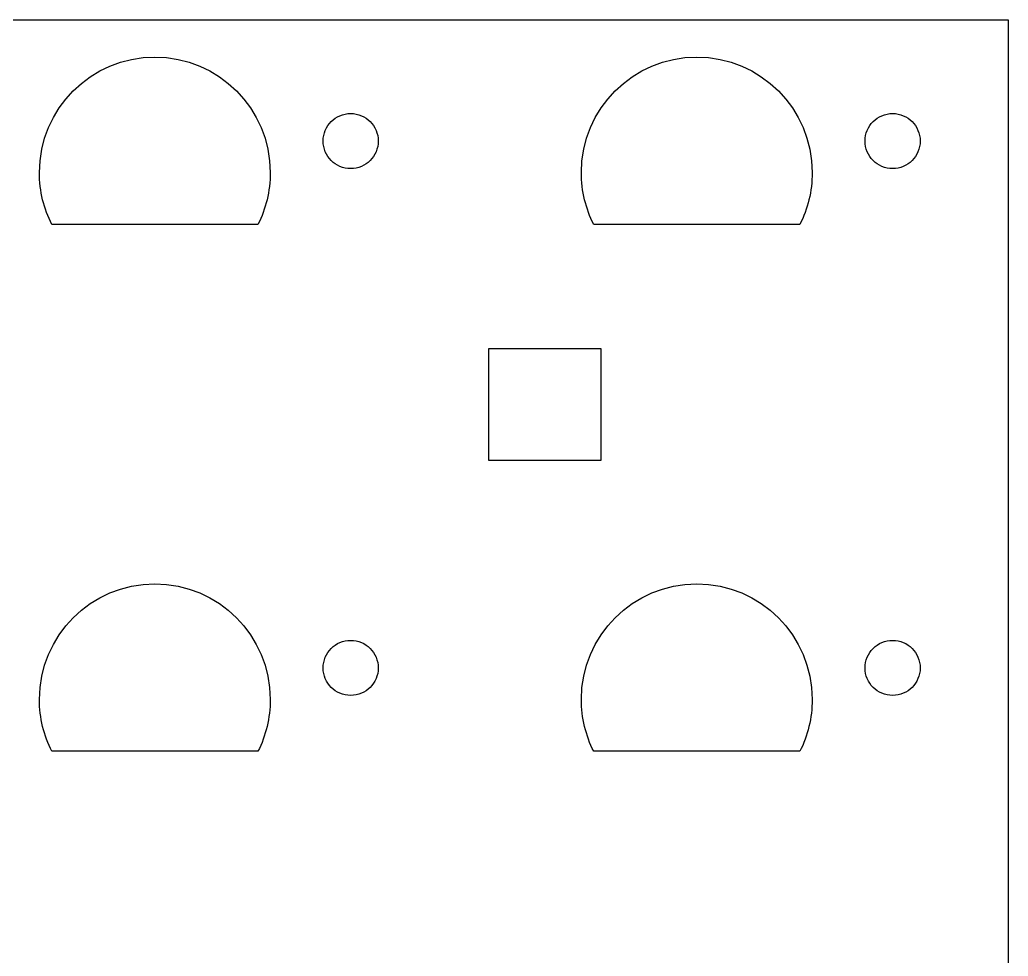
# Model space of a CAD drawing. Extents: x -370 to 54, y -4 to 394.
# Drawn here: x -265.7 to -159.9, y 96.2 to 196.4 of the extents above; entities that cross this region are included whole.
import ezdxf

# ---------------------------------------------------------------- set-up
doc = ezdxf.new("R2010")
doc.units = 0
doc.layers.get('0').update_dxf_attribs({"linetype": 'CONTINUOUS'})

msp = doc.modelspace()

# ---------------------------------------------------------------- linework, layer by layer
at = {"color": 7}
for p, q in [((-368.600284, 196.362702), (-159.91455, 196.362702)), ((-159.91455, 196.362702), (-159.91455, 1.461009)), ((-231.172938, 186.200264), (-230.890236, 186.272953)), ((-230.890236, 186.272953), (-230.597318, 186.317657)), ((-230.597318, 186.317657), (-230.295707, 186.332897)), ((-230.295707, 186.332897), (-229.994068, 186.317657)), ((-229.994068, 186.317657), (-229.701177, 186.272953)), ((-229.701177, 186.272953), (-229.418475, 186.200264)), ((-173.168482, 186.20032), (-172.88578, 186.27301)), ((-172.88578, 186.27301), (-172.592862, 186.317714)), ((-172.592862, 186.317714), (-172.291251, 186.332954)), ((-172.291251, 186.332954), (-171.989612, 186.317714)), ((-171.989612, 186.317714), (-171.696721, 186.27301)), ((-171.696721, 186.27301), (-171.413991, 186.20032)), ((-232.741896, 185.032262), (-232.572055, 185.25936)), ((-232.572055, 185.25936), (-232.381668, 185.468851)), ((-232.381668, 185.468851), (-232.172174, 185.659252)), ((-232.172174, 185.659252), (-231.94507, 185.829074)), ((-231.94507, 185.829074), (-231.701851, 185.97684)), ((-231.701851, 185.97684), (-231.443984, 186.101063)), ((-231.443984, 186.101063), (-231.172938, 186.200264)), ((-229.418475, 186.200264), (-229.147429, 186.101063)), ((-229.147429, 186.101063), (-228.889535, 185.97684)), ((-228.889535, 185.97684), (-228.646315, 185.829074)), ((-228.646315, 185.829074), (-228.419211, 185.659252)), ((-228.419211, 185.659252), (-228.209718, 185.468851)), ((-228.209718, 185.468851), (-228.019331, 185.25936)), ((-228.019331, 185.25936), (-227.849517, 185.032262)), ((-174.73744, 185.032318), (-174.567599, 185.259417)), ((-174.567599, 185.259417), (-174.377212, 185.468908)), ((-174.377212, 185.468908), (-174.167718, 185.659309)), ((-174.167718, 185.659309), (-173.940614, 185.82913)), ((-173.940614, 185.82913), (-173.697395, 185.976896)), ((-173.697395, 185.976896), (-173.439528, 186.101119)), ((-173.439528, 186.101119), (-173.168482, 186.20032)), ((-171.413991, 186.20032), (-171.142973, 186.101119)), ((-171.142973, 186.101119), (-170.885079, 185.976896)), ((-170.885079, 185.976896), (-170.641859, 185.82913)), ((-170.641859, 185.82913), (-170.414755, 185.659309)), ((-170.414755, 185.659309), (-170.205262, 185.468908)), ((-170.205262, 185.468908), (-170.014875, 185.259417)), ((-170.014875, 185.259417), (-169.845061, 185.032318)), ((-233.185775, 183.977417), (-233.113075, 184.260127)), ((-233.113075, 184.260127), (-233.013874, 184.531162)), ((-233.013874, 184.531162), (-232.889639, 184.789034)), ((-232.889639, 184.789034), (-232.741896, 185.032262)), ((-227.849517, 185.032262), (-227.701746, 184.789034)), ((-227.701746, 184.789034), (-227.577512, 184.531162)), ((-227.577512, 184.531162), (-227.478339, 184.260127)), ((-227.478339, 184.260127), (-227.405638, 183.977417)), ((-175.181319, 183.977473), (-175.108619, 184.260184)), ((-175.108619, 184.260184), (-175.009418, 184.531219)), ((-175.009418, 184.531219), (-174.885183, 184.789091)), ((-174.885183, 184.789091), (-174.73744, 185.032318)), ((-169.845061, 185.032318), (-169.69729, 184.789091)), ((-169.69729, 184.789091), (-169.573056, 184.531219)), ((-169.573056, 184.531219), (-169.473883, 184.260184)), ((-169.473883, 184.260184), (-169.401182, 183.977473)), ((-233.245719, 183.382887), (-233.230479, 183.68451)), ((-233.230479, 183.081268), (-233.245719, 183.382887)), ((-233.230479, 183.68451), (-233.185775, 183.977417)), ((-233.185775, 182.788361), (-233.230479, 183.081268)), ((-227.405638, 183.977417), (-227.360934, 183.68451)), ((-227.360934, 183.081268), (-227.405638, 182.788361)), ((-227.360934, 183.68451), (-227.345694, 183.382887)), ((-227.345694, 183.382887), (-227.360934, 183.081268)), ((-175.241263, 183.382944), (-175.226023, 183.684566)), ((-175.226023, 183.081325), (-175.241263, 183.382944)), ((-175.226023, 183.684566), (-175.181319, 183.977473)), ((-175.181319, 182.788417), (-175.226023, 183.081325)), ((-169.401182, 183.977473), (-169.356478, 183.684566)), ((-169.356478, 183.081325), (-169.401182, 182.788417)), ((-169.356478, 183.684566), (-169.341238, 183.382944)), ((-169.341238, 183.382944), (-169.356478, 183.081325)), ((-233.113075, 182.50565), (-233.185775, 182.788361)), ((-233.013874, 182.234616), (-233.113075, 182.50565)), ((-232.889639, 181.976743), (-233.013874, 182.234616)), ((-232.741896, 181.733516), (-232.889639, 181.976743)), ((-227.701746, 181.976743), (-227.849517, 181.733516)), ((-227.577512, 182.234616), (-227.701746, 181.976743)), ((-227.478339, 182.50565), (-227.577512, 182.234616)), ((-227.405638, 182.788361), (-227.478339, 182.50565)), ((-175.108619, 182.505707), (-175.181319, 182.788417)), ((-175.009418, 182.234672), (-175.108619, 182.505707)), ((-174.885183, 181.9768), (-175.009418, 182.234672)), ((-174.73744, 181.733572), (-174.885183, 181.9768)), ((-169.69729, 181.9768), (-169.845061, 181.733572)), ((-169.573056, 182.234672), (-169.69729, 181.9768)), ((-169.473883, 182.505707), (-169.573056, 182.234672)), ((-169.401182, 182.788417), (-169.473883, 182.505707)), ((-232.572055, 181.506414), (-232.741896, 181.733516)), ((-232.381668, 181.296924), (-232.572055, 181.506414)), ((-232.172174, 181.106525), (-232.381668, 181.296924)), ((-231.94507, 180.936701), (-232.172174, 181.106525)), ((-231.701851, 180.788938), (-231.94507, 180.936701)), ((-228.646315, 180.936701), (-228.889535, 180.788938)), ((-228.419211, 181.106525), (-228.646315, 180.936701)), ((-228.209718, 181.296924), (-228.419211, 181.106525)), ((-228.019331, 181.506414), (-228.209718, 181.296924)), ((-227.849517, 181.733516), (-228.019331, 181.506414)), ((-174.567599, 181.506471), (-174.73744, 181.733572)), ((-174.377212, 181.29698), (-174.567599, 181.506471)), ((-174.167718, 181.106582), (-174.377212, 181.29698)), ((-173.940614, 180.936757), (-174.167718, 181.106582)), ((-173.697395, 180.788994), (-173.940614, 180.936757)), ((-170.641859, 180.936757), (-170.885079, 180.788994)), ((-170.414755, 181.106582), (-170.641859, 180.936757)), ((-170.205262, 181.29698), (-170.414755, 181.106582)), ((-170.014875, 181.506471), (-170.205262, 181.29698)), ((-169.845061, 181.733572), (-170.014875, 181.506471)), ((-231.443984, 180.664715), (-231.701851, 180.788938)), ((-231.172938, 180.565514), (-231.443984, 180.664715)), ((-230.890236, 180.492822), (-231.172938, 180.565514)), ((-230.597318, 180.448118), (-230.890236, 180.492822)), ((-230.295707, 180.432878), (-230.597318, 180.448118)), ((-229.994068, 180.448118), (-230.295707, 180.432878)), ((-229.701177, 180.492822), (-229.994068, 180.448118)), ((-229.418475, 180.565514), (-229.701177, 180.492822)), ((-229.147429, 180.664715), (-229.418475, 180.565514)), ((-228.889535, 180.788938), (-229.147429, 180.664715)), ((-173.439528, 180.664771), (-173.697395, 180.788994)), ((-173.168482, 180.56557), (-173.439528, 180.664771)), ((-172.88578, 180.492878), (-173.168482, 180.56557)), ((-172.592862, 180.448174), (-172.88578, 180.492878)), ((-172.291251, 180.432934), (-172.592862, 180.448174)), ((-171.989612, 180.448174), (-172.291251, 180.432934)), ((-171.696721, 180.492878), (-171.989612, 180.448174)), ((-171.413991, 180.56557), (-171.696721, 180.492878)), ((-171.142973, 180.664771), (-171.413991, 180.56557)), ((-170.885079, 180.788994), (-171.142973, 180.664771)), ((-215.510875, 161.202439), (-203.510871, 161.202439)), ((-215.510875, 149.202438), (-215.510875, 161.202439)), ((-203.510871, 161.202439), (-203.510871, 149.202438)), ((-203.510871, 149.202438), (-215.510875, 149.202438)), ((-232.572055, 128.888463), (-232.381668, 129.097954)), ((-232.381668, 129.097954), (-232.172174, 129.288355)), ((-232.172174, 129.288355), (-231.94507, 129.458177)), ((-231.94507, 129.458177), (-231.701851, 129.605943)), ((-231.701851, 129.605943), (-231.443984, 129.730165)), ((-231.443984, 129.730165), (-231.172938, 129.829367)), ((-231.172938, 129.829367), (-230.890236, 129.902056)), ((-230.890236, 129.902056), (-230.597318, 129.94676)), ((-230.597318, 129.94676), (-230.295707, 129.962)), ((-230.295707, 129.962), (-229.994068, 129.94676)), ((-229.994068, 129.94676), (-229.701177, 129.902056)), ((-229.701177, 129.902056), (-229.418475, 129.829367)), ((-229.418475, 129.829367), (-229.147429, 129.730165)), ((-229.147429, 129.730165), (-228.889535, 129.605943)), ((-228.889535, 129.605943), (-228.646315, 129.458177)), ((-228.646315, 129.458177), (-228.419211, 129.288355)), ((-228.419211, 129.288355), (-228.209718, 129.097954)), ((-228.209718, 129.097954), (-228.019331, 128.888463)), ((-174.567599, 128.88852), (-174.377212, 129.09801)), ((-174.377212, 129.09801), (-174.167718, 129.288412)), ((-174.167718, 129.288412), (-173.940614, 129.458233)), ((-173.940614, 129.458233), (-173.697395, 129.605999)), ((-173.697395, 129.605999), (-173.439528, 129.730222)), ((-173.439528, 129.730222), (-173.168482, 129.829423)), ((-173.168482, 129.829423), (-172.88578, 129.902112)), ((-172.88578, 129.902112), (-172.592862, 129.946816)), ((-172.592862, 129.946816), (-172.291251, 129.962056)), ((-172.291251, 129.962056), (-171.989612, 129.946816)), ((-171.989612, 129.946816), (-171.696721, 129.902112)), ((-171.696721, 129.902112), (-171.413991, 129.829423)), ((-171.413991, 129.829423), (-171.142973, 129.730222)), ((-171.142973, 129.730222), (-170.885079, 129.605999)), ((-170.885079, 129.605999), (-170.641859, 129.458233)), ((-170.641859, 129.458233), (-170.414755, 129.288412)), ((-170.414755, 129.288412), (-170.205262, 129.09801)), ((-170.205262, 129.09801), (-170.014875, 128.88852)), ((-233.113075, 127.88923), (-233.013874, 128.160265)), ((-233.013874, 128.160265), (-232.889639, 128.418137)), ((-232.889639, 128.418137), (-232.741896, 128.661365)), ((-232.741896, 128.661365), (-232.572055, 128.888463)), ((-228.019331, 128.888463), (-227.849517, 128.661365)), ((-227.849517, 128.661365), (-227.701746, 128.418137)), ((-227.701746, 128.418137), (-227.577512, 128.160265)), ((-227.577512, 128.160265), (-227.478339, 127.88923)), ((-175.108619, 127.889286), (-175.009418, 128.160321)), ((-175.009418, 128.160321), (-174.885183, 128.418193)), ((-174.885183, 128.418193), (-174.73744, 128.661421)), ((-174.73744, 128.661421), (-174.567599, 128.88852)), ((-170.014875, 128.88852), (-169.845061, 128.661421)), ((-169.845061, 128.661421), (-169.69729, 128.418193)), ((-169.69729, 128.418193), (-169.573056, 128.160321)), ((-169.573056, 128.160321), (-169.473883, 127.889286)), ((-233.245719, 127.01199), (-233.230479, 127.313612)), ((-233.230479, 126.710371), (-233.245719, 127.01199)), ((-233.230479, 127.313612), (-233.185775, 127.606519)), ((-233.185775, 127.606519), (-233.113075, 127.88923)), ((-227.478339, 127.88923), (-227.405638, 127.606519)), ((-227.405638, 127.606519), (-227.360934, 127.313612)), ((-227.360934, 127.313612), (-227.345694, 127.01199)), ((-227.345694, 127.01199), (-227.360934, 126.710371)), ((-175.241263, 127.012047), (-175.226023, 127.313669)), ((-175.226023, 126.710427), (-175.241263, 127.012047)), ((-175.226023, 127.313669), (-175.181319, 127.606576)), ((-175.181319, 127.606576), (-175.108619, 127.889286)), ((-169.473883, 127.889286), (-169.401182, 127.606576)), ((-169.401182, 127.606576), (-169.356478, 127.313669)), ((-169.356478, 127.313669), (-169.341238, 127.012047)), ((-169.341238, 127.012047), (-169.356478, 126.710427)), ((-233.185775, 126.417464), (-233.230479, 126.710371)), ((-233.113075, 126.134753), (-233.185775, 126.417464)), ((-233.013874, 125.863718), (-233.113075, 126.134753)), ((-227.478339, 126.134753), (-227.577512, 125.863718)), ((-227.405638, 126.417464), (-227.478339, 126.134753)), ((-227.360934, 126.710371), (-227.405638, 126.417464)), ((-175.181319, 126.41752), (-175.226023, 126.710427)), ((-175.108619, 126.13481), (-175.181319, 126.41752)), ((-175.009418, 125.863775), (-175.108619, 126.13481)), ((-169.473883, 126.13481), (-169.573056, 125.863775)), ((-169.401182, 126.41752), (-169.473883, 126.13481)), ((-169.356478, 126.710427), (-169.401182, 126.41752)), ((-232.889639, 125.605846), (-233.013874, 125.863718)), ((-232.741896, 125.362619), (-232.889639, 125.605846)), ((-232.572055, 125.135517), (-232.741896, 125.362619)), ((-232.381668, 124.926026), (-232.572055, 125.135517)), ((-232.172174, 124.735628), (-232.381668, 124.926026)), ((-228.209718, 124.926026), (-228.419211, 124.735628)), ((-228.019331, 125.135517), (-228.209718, 124.926026)), ((-227.849517, 125.362619), (-228.019331, 125.135517)), ((-227.701746, 125.605846), (-227.849517, 125.362619)), ((-227.577512, 125.863718), (-227.701746, 125.605846)), ((-174.885183, 125.605903), (-175.009418, 125.863775)), ((-174.73744, 125.362675), (-174.885183, 125.605903)), ((-174.567599, 125.135574), (-174.73744, 125.362675)), ((-174.377212, 124.926083), (-174.567599, 125.135574)), ((-174.167718, 124.735684), (-174.377212, 124.926083)), ((-170.205262, 124.926083), (-170.414755, 124.735684)), ((-170.014875, 125.135574), (-170.205262, 124.926083)), ((-169.845061, 125.362675), (-170.014875, 125.135574)), ((-169.69729, 125.605903), (-169.845061, 125.362675)), ((-169.573056, 125.863775), (-169.69729, 125.605903)), ((-231.94507, 124.565804), (-232.172174, 124.735628)), ((-231.701851, 124.418041), (-231.94507, 124.565804)), ((-231.443984, 124.293818), (-231.701851, 124.418041)), ((-231.172938, 124.194616), (-231.443984, 124.293818)), ((-230.890236, 124.121925), (-231.172938, 124.194616)), ((-230.597318, 124.077221), (-230.890236, 124.121925)), ((-230.295707, 124.062009), (-230.597318, 124.077221)), ((-229.994068, 124.077221), (-230.295707, 124.062009)), ((-229.701177, 124.121925), (-229.994068, 124.077221)), ((-229.418475, 124.194616), (-229.701177, 124.121925)), ((-229.147429, 124.293818), (-229.418475, 124.194616)), ((-228.889535, 124.418041), (-229.147429, 124.293818)), ((-228.646315, 124.565804), (-228.889535, 124.418041)), ((-228.419211, 124.735628), (-228.646315, 124.565804)), ((-173.940614, 124.56586), (-174.167718, 124.735684)), ((-173.697395, 124.418097), (-173.940614, 124.56586)), ((-173.439528, 124.293874), (-173.697395, 124.418097)), ((-173.168482, 124.194673), (-173.439528, 124.293874)), ((-172.88578, 124.121981), (-173.168482, 124.194673)), ((-172.592862, 124.077277), (-172.88578, 124.121981)), ((-172.291251, 124.062065), (-172.592862, 124.077277)), ((-171.989612, 124.077277), (-172.291251, 124.062065)), ((-171.696721, 124.121981), (-171.989612, 124.077277)), ((-171.413991, 124.194673), (-171.696721, 124.121981)), ((-171.142973, 124.293874), (-171.413991, 124.194673)), ((-170.885079, 124.418097), (-171.142973, 124.293874)), ((-170.641859, 124.56586), (-170.885079, 124.418097)), ((-170.414755, 124.735684), (-170.641859, 124.56586))]:
    msp.add_line(p, q, dxfattribs=at)
at = {"color": 5}
for p, q in [((-256.065531, 191.404577), (-254.930602, 191.820482)), ((-254.930602, 191.820482), (-253.746793, 192.12526)), ((-253.746793, 192.12526), (-252.520312, 192.312686)), ((-252.520312, 192.312686), (-251.257367, 192.376545)), ((-251.257367, 192.376545), (-249.994451, 192.312686)), ((-249.994451, 192.312686), (-248.76797, 192.12526)), ((-248.76797, 192.12526), (-247.58416, 191.820482)), ((-247.58416, 191.820482), (-246.449232, 191.404577)), ((-198.061103, 191.404577), (-196.926175, 191.820482)), ((-196.926175, 191.820482), (-195.742365, 192.12526)), ((-195.742365, 192.12526), (-194.515884, 192.312686)), ((-194.515884, 192.312686), (-193.252939, 192.376545)), ((-193.252939, 192.376545), (-191.990023, 192.312686)), ((-191.990023, 192.312686), (-190.763542, 192.12526)), ((-190.763542, 192.12526), (-189.579733, 191.820482)), ((-189.579733, 191.820482), (-188.444804, 191.404577)), ((-258.163938, 190.264258), (-257.145398, 190.883761)), ((-257.145398, 190.883761), (-256.065531, 191.404577)), ((-246.449232, 191.404577), (-245.369365, 190.883761)), ((-245.369365, 190.883761), (-244.350825, 190.264258)), ((-200.15951, 190.264258), (-199.14097, 190.883761)), ((-199.14097, 190.883761), (-198.061103, 191.404577)), ((-188.444804, 191.404577), (-187.364937, 190.883761)), ((-187.364937, 190.883761), (-186.346397, 190.264258)), ((-259.992258, 188.754062), (-259.11497, 189.552282)), ((-259.11497, 189.552282), (-258.163938, 190.264258)), ((-244.350825, 190.264258), (-243.399793, 189.552282)), ((-243.399793, 189.552282), (-242.522477, 188.754062)), ((-201.98783, 188.754062), (-201.110542, 189.552282)), ((-201.110542, 189.552282), (-200.15951, 190.264258)), ((-186.346397, 190.264258), (-185.395365, 189.552282)), ((-185.395365, 189.552282), (-184.518049, 188.754062)), ((-260.78962, 187.875809), (-259.992258, 188.754062)), ((-242.522477, 188.754062), (-241.725142, 187.875809)), ((-202.785193, 187.875809), (-201.98783, 188.754062)), ((-184.518049, 188.754062), (-183.720715, 187.875809)), ((-261.500849, 186.923749), (-260.78962, 187.875809)), ((-241.725142, 187.875809), (-241.013914, 186.923749)), ((-203.496421, 186.923749), (-202.785193, 187.875809)), ((-183.720715, 187.875809), (-183.009486, 186.923749)), ((-262.119677, 185.9041), (-261.500849, 186.923749)), ((-241.013914, 186.923749), (-240.395085, 185.9041)), ((-204.115249, 185.9041), (-203.496421, 186.923749)), ((-183.009486, 186.923749), (-182.390658, 185.9041)), ((-262.639926, 184.823082), (-262.119677, 185.9041)), ((-240.395085, 185.9041), (-239.874837, 184.823082)), ((-204.635498, 184.823082), (-204.115249, 185.9041)), ((-182.390658, 185.9041), (-181.870409, 184.823082)), ((-263.055385, 183.686914), (-262.639926, 184.823082)), ((-239.874837, 184.823082), (-239.459378, 183.686914)), ((-205.050957, 183.686914), (-204.635498, 184.823082)), ((-181.870409, 184.823082), (-181.45495, 183.686914)), ((-263.359818, 182.501818), (-263.055385, 183.686914)), ((-239.459378, 183.686914), (-239.154945, 182.501818)), ((-205.35539, 182.501818), (-205.050957, 183.686914)), ((-181.45495, 183.686914), (-181.150517, 182.501821)), ((-263.547044, 181.274016), (-263.359818, 182.501818)), ((-239.154945, 182.501818), (-238.967718, 181.274016)), ((-205.542617, 181.274016), (-205.35539, 182.501818)), ((-181.150517, 182.501821), (-180.963291, 181.274016)), ((-263.610827, 180.009722), (-263.547044, 181.274016)), ((-238.967718, 181.274016), (-238.903908, 180.009722)), ((-205.606399, 180.009722), (-205.542617, 181.274016)), ((-180.963291, 181.274016), (-180.89948, 180.009722)), ((-263.605605, 179.636229), (-263.61125, 180.009722)), ((-263.61125, 180.009722), (-263.610827, 180.009722)), ((-238.903908, 180.009722), (-238.909552, 179.636331)), ((-205.601178, 179.636229), (-205.606822, 180.009722)), ((-205.606822, 180.009722), (-205.606399, 180.009722)), ((-180.89948, 180.009722), (-180.905125, 179.636331)), ((-263.588672, 179.265621), (-263.605605, 179.636229)), ((-263.560732, 178.898035), (-263.588672, 179.265621)), ((-263.522152, 178.533604), (-263.560732, 178.898035)), ((-238.953297, 178.898235), (-238.991199, 178.533816)), ((-238.925921, 179.265787), (-238.953297, 178.898235)), ((-238.909552, 179.636331), (-238.925921, 179.265787)), ((-205.584244, 179.265621), (-205.601178, 179.636229)), ((-205.556304, 178.898035), (-205.584244, 179.265621)), ((-205.517725, 178.533604), (-205.556304, 178.898035)), ((-180.948869, 178.898235), (-180.986771, 178.533816)), ((-180.921493, 179.265787), (-180.948869, 178.898235)), ((-180.905125, 179.636331), (-180.921493, 179.265787)), ((-263.472961, 178.172473), (-263.522152, 178.533604)), ((-263.413356, 177.81477), (-263.472961, 178.172473)), ((-263.343506, 177.46064), (-263.413356, 177.81477)), ((-239.098303, 177.814942), (-239.167165, 177.46077)), ((-239.0396, 178.17267), (-239.098303, 177.814942)), ((-238.991199, 178.533816), (-239.0396, 178.17267)), ((-205.468533, 178.172473), (-205.517725, 178.533604)), ((-205.408928, 177.81477), (-205.468533, 178.172473)), ((-205.339078, 177.46064), (-205.408928, 177.81477)), ((-181.093875, 177.814942), (-181.162737, 177.46077)), ((-181.035173, 178.17267), (-181.093875, 177.814942)), ((-180.986771, 178.533816), (-181.035173, 178.17267)), ((-263.263609, 177.110219), (-263.343506, 177.46064)), ((-263.173862, 176.763642), (-263.263609, 177.110219)), ((-263.074407, 176.421049), (-263.173862, 176.763642)), ((-239.334805, 176.763673), (-239.433244, 176.421033)), ((-239.246046, 177.110301), (-239.334805, 176.763673)), ((-239.167165, 177.46077), (-239.246046, 177.110301)), ((-205.259181, 177.110219), (-205.339078, 177.46064)), ((-205.169434, 176.763642), (-205.259181, 177.110219)), ((-205.069979, 176.421049), (-205.169434, 176.763642)), ((-181.330377, 176.763673), (-181.428816, 176.421033)), ((-181.241618, 177.110301), (-181.330377, 176.763673)), ((-181.162737, 177.46077), (-181.241618, 177.110301)), ((-262.965497, 176.082575), (-263.074407, 176.421049)), ((-262.847274, 175.748359), (-262.965497, 176.082575)), ((-262.719907, 175.41854), (-262.847274, 175.748359)), ((-239.658627, 175.748271), (-239.785231, 175.418435)), ((-239.541222, 176.082518), (-239.658627, 175.748271)), ((-239.433244, 176.421033), (-239.541222, 176.082518)), ((-204.961069, 176.082575), (-205.069979, 176.421049)), ((-204.842847, 175.748359), (-204.961069, 176.082575)), ((-204.71548, 175.41854), (-204.842847, 175.748359)), ((-181.654199, 175.748271), (-181.780804, 175.418435)), ((-181.536794, 176.082518), (-181.654199, 175.748271)), ((-181.428816, 176.421033), (-181.536794, 176.082518)), ((-262.583622, 175.09325), (-262.719907, 175.41854)), ((-262.438588, 174.772632), (-262.583622, 175.09325)), ((-262.285003, 174.456819), (-262.438588, 174.772632)), ((-240.065563, 174.77257), (-240.218951, 174.456819)), ((-239.920924, 175.093154), (-240.065563, 174.77257)), ((-239.785231, 175.418435), (-239.920924, 175.093154)), ((-204.579195, 175.09325), (-204.71548, 175.41854)), ((-204.434161, 174.772632), (-204.579195, 175.09325)), ((-204.280575, 174.456819), (-204.434161, 174.772632)), ((-182.061135, 174.77257), (-182.214523, 174.456819)), ((-181.916496, 175.093154), (-182.061135, 174.77257)), ((-181.780804, 175.418435), (-181.916496, 175.093154)), ((-260.905868, 174.456819), (-262.285003, 174.456819)), ((-259.526732, 174.456819), (-260.905868, 174.456819)), ((-258.147625, 174.456819), (-259.526732, 174.456819)), ((-256.76849, 174.456819), (-258.147625, 174.456819)), ((-255.389355, 174.456819), (-256.76849, 174.456819)), ((-254.010219, 174.456819), (-255.389355, 174.456819)), ((-252.631112, 174.456819), (-254.010219, 174.456819)), ((-251.251977, 174.456819), (-252.631112, 174.456819)), ((-249.872841, 174.456819), (-251.251977, 174.456819)), ((-248.493706, 174.456819), (-249.872841, 174.456819)), ((-247.114599, 174.456819), (-248.493706, 174.456819)), ((-245.735464, 174.456819), (-247.114599, 174.456819)), ((-244.356328, 174.456819), (-245.735464, 174.456819)), ((-242.977193, 174.456819), (-244.356328, 174.456819)), ((-241.598086, 174.456819), (-242.977193, 174.456819)), ((-240.218951, 174.456819), (-241.598086, 174.456819)), ((-202.90144, 174.456819), (-204.280575, 174.456819)), ((-201.522305, 174.456819), (-202.90144, 174.456819)), ((-200.143197, 174.456819), (-201.522305, 174.456819)), ((-198.764062, 174.456819), (-200.143197, 174.456819)), ((-197.384927, 174.456819), (-198.764062, 174.456819)), ((-196.005791, 174.456819), (-197.384927, 174.456819)), ((-194.626684, 174.456819), (-196.005791, 174.456819)), ((-193.247549, 174.456819), (-194.626684, 174.456819)), ((-191.868414, 174.456819), (-193.247549, 174.456819)), ((-190.489278, 174.456819), (-191.868414, 174.456819)), ((-189.110171, 174.456819), (-190.489278, 174.456819)), ((-187.731036, 174.456819), (-189.110171, 174.456819)), ((-186.351901, 174.456819), (-187.731036, 174.456819)), ((-184.972765, 174.456819), (-186.351901, 174.456819)), ((-183.593658, 174.456819), (-184.972765, 174.456819)), ((-182.214523, 174.456819), (-183.593658, 174.456819)), ((-256.065531, 135.03368), (-254.930602, 135.449585)), ((-254.930602, 135.449585), (-253.746793, 135.754363)), ((-253.746793, 135.754363), (-252.520312, 135.941789)), ((-252.520312, 135.941789), (-251.257367, 136.005648)), ((-251.257367, 136.005648), (-249.994451, 135.941789)), ((-249.994451, 135.941789), (-248.76797, 135.754363)), ((-248.76797, 135.754363), (-247.58416, 135.449585)), ((-247.58416, 135.449585), (-246.449232, 135.03368)), ((-198.061103, 135.03368), (-196.926175, 135.449585)), ((-196.926175, 135.449585), (-195.742365, 135.754363)), ((-195.742365, 135.754363), (-194.515884, 135.941789)), ((-194.515884, 135.941789), (-193.252939, 136.005648)), ((-193.252939, 136.005648), (-191.990023, 135.941789)), ((-191.990023, 135.941789), (-190.763542, 135.754363)), ((-190.763542, 135.754363), (-189.579733, 135.449585)), ((-189.579733, 135.449585), (-188.444804, 135.03368)), ((-258.163938, 133.893361), (-257.145398, 134.512864)), ((-257.145398, 134.512864), (-256.065531, 135.03368)), ((-246.449232, 135.03368), (-245.369365, 134.512864)), ((-245.369365, 134.512864), (-244.350825, 133.893361)), ((-200.15951, 133.893361), (-199.14097, 134.512864)), ((-199.14097, 134.512864), (-198.061103, 135.03368)), ((-188.444804, 135.03368), (-187.364937, 134.512864)), ((-187.364937, 134.512864), (-186.346397, 133.893361)), ((-259.11497, 133.181385), (-258.163938, 133.893361)), ((-244.350825, 133.893361), (-243.399793, 133.181385)), ((-201.110542, 133.181385), (-200.15951, 133.893361)), ((-186.346397, 133.893361), (-185.395365, 133.181385)), ((-260.78962, 131.504911), (-259.992258, 132.383164)), ((-259.992258, 132.383164), (-259.11497, 133.181385)), ((-243.399793, 133.181385), (-242.522477, 132.383164)), ((-242.522477, 132.383164), (-241.725142, 131.504911)), ((-202.785193, 131.504911), (-201.98783, 132.383164)), ((-201.98783, 132.383164), (-201.110542, 133.181385)), ((-185.395365, 133.181385), (-184.518049, 132.383164)), ((-184.518049, 132.383164), (-183.720715, 131.504911)), ((-261.500849, 130.552852), (-260.78962, 131.504911)), ((-241.725142, 131.504911), (-241.013914, 130.552852)), ((-203.496421, 130.552852), (-202.785193, 131.504911)), ((-183.720715, 131.504911), (-183.009486, 130.552852)), ((-262.119677, 129.533203), (-261.500849, 130.552852)), ((-241.013914, 130.552852), (-240.395085, 129.533203)), ((-204.115249, 129.533203), (-203.496421, 130.552852)), ((-183.009486, 130.552852), (-182.390658, 129.533203)), ((-262.639926, 128.452184), (-262.119677, 129.533203)), ((-240.395085, 129.533203), (-239.874837, 128.452184)), ((-204.635498, 128.452184), (-204.115249, 129.533203)), ((-182.390658, 129.533203), (-181.870409, 128.452184)), ((-263.055385, 127.316017), (-262.639926, 128.452184)), ((-239.874837, 128.452184), (-239.459378, 127.316017)), ((-205.050957, 127.316017), (-204.635498, 128.452184)), ((-181.870409, 128.452184), (-181.45495, 127.316017)), ((-263.359818, 126.130921), (-263.055385, 127.316017)), ((-239.459378, 127.316017), (-239.154945, 126.130921)), ((-205.35539, 126.130921), (-205.050957, 127.316017)), ((-181.45495, 127.316017), (-181.150517, 126.130921)), ((-263.547044, 124.903118), (-263.359818, 126.130921)), ((-239.154945, 126.130921), (-238.967718, 124.903118)), ((-205.542617, 124.903118), (-205.35539, 126.130921)), ((-181.150517, 126.130921), (-180.963291, 124.903118)), ((-263.610827, 123.638825), (-263.547044, 124.903118)), ((-238.967718, 124.903118), (-238.903908, 123.638825)), ((-205.606399, 123.638825), (-205.542617, 124.903118)), ((-180.963291, 124.903118), (-180.89948, 123.638825)), ((-263.605605, 123.265332), (-263.61125, 123.638825)), ((-263.61125, 123.638825), (-263.610827, 123.638825)), ((-263.588672, 122.894724), (-263.605605, 123.265332)), ((-263.560732, 122.527138), (-263.588672, 122.894724)), ((-238.925921, 122.89489), (-238.953297, 122.527338)), ((-238.909552, 123.265434), (-238.925921, 122.89489)), ((-238.903908, 123.638825), (-238.909552, 123.265434)), ((-205.601178, 123.265332), (-205.606822, 123.638825)), ((-205.606822, 123.638825), (-205.606399, 123.638825)), ((-205.584244, 122.894724), (-205.601178, 123.265332)), ((-205.556304, 122.527138), (-205.584244, 122.894724)), ((-180.921493, 122.89489), (-180.948869, 122.527338)), ((-180.905125, 123.265434), (-180.921493, 122.89489)), ((-180.89948, 123.638825), (-180.905125, 123.265434)), ((-263.522152, 122.162707), (-263.560732, 122.527138)), ((-263.472961, 121.801575), (-263.522152, 122.162707)), ((-263.413356, 121.443873), (-263.472961, 121.801575)), ((-239.0396, 121.801773), (-239.098303, 121.444045)), ((-238.991199, 122.162918), (-239.0396, 121.801773)), ((-238.953297, 122.527338), (-238.991199, 122.162918)), ((-205.517725, 122.162707), (-205.556304, 122.527138)), ((-205.468533, 121.801575), (-205.517725, 122.162707)), ((-205.408928, 121.443873), (-205.468533, 121.801575)), ((-181.035173, 121.801773), (-181.093875, 121.444045)), ((-180.986771, 122.162918), (-181.035173, 121.801773)), ((-180.948869, 122.527338), (-180.986771, 122.162918)), ((-263.343506, 121.089743), (-263.413356, 121.443873)), ((-263.263609, 120.739322), (-263.343506, 121.089743)), ((-263.173862, 120.392744), (-263.263609, 120.739322)), ((-239.246046, 120.739404), (-239.334805, 120.392776)), ((-239.167165, 121.089873), (-239.246046, 120.739404)), ((-239.098303, 121.444045), (-239.167165, 121.089873)), ((-205.339078, 121.089743), (-205.408928, 121.443873)), ((-205.259181, 120.739322), (-205.339078, 121.089743)), ((-205.169434, 120.392744), (-205.259181, 120.739322)), ((-181.241618, 120.739404), (-181.330377, 120.392776)), ((-181.162737, 121.089873), (-181.241618, 120.739404)), ((-181.093875, 121.444045), (-181.162737, 121.089873)), ((-263.074407, 120.050152), (-263.173862, 120.392744)), ((-262.965497, 119.711677), (-263.074407, 120.050152)), ((-262.847274, 119.377461), (-262.965497, 119.711677)), ((-239.541222, 119.711621), (-239.658627, 119.377374)), ((-239.433244, 120.050135), (-239.541222, 119.711621)), ((-239.334805, 120.392776), (-239.433244, 120.050135)), ((-205.069979, 120.050152), (-205.169434, 120.392744)), ((-204.961069, 119.711677), (-205.069979, 120.050152)), ((-204.842847, 119.377461), (-204.961069, 119.711677)), ((-181.536794, 119.711621), (-181.654199, 119.377374)), ((-181.428816, 120.050135), (-181.536794, 119.711621)), ((-181.330377, 120.392776), (-181.428816, 120.050135)), ((-262.719907, 119.047642), (-262.847274, 119.377461)), ((-262.583622, 118.722353), (-262.719907, 119.047642)), ((-262.438588, 118.401734), (-262.583622, 118.722353)), ((-239.920924, 118.722257), (-240.065563, 118.401672)), ((-239.785231, 119.047538), (-239.920924, 118.722257)), ((-239.658627, 119.377374), (-239.785231, 119.047538)), ((-204.71548, 119.047642), (-204.842847, 119.377461)), ((-204.579195, 118.722353), (-204.71548, 119.047642)), ((-204.434161, 118.401734), (-204.579195, 118.722353)), ((-181.916496, 118.722257), (-182.061135, 118.401672)), ((-181.780804, 119.047538), (-181.916496, 118.722257)), ((-181.654199, 119.377374), (-181.780804, 119.047538)), ((-262.285003, 118.085922), (-262.438588, 118.401734)), ((-260.905868, 118.085922), (-262.285003, 118.085922)), ((-259.526732, 118.085922), (-260.905868, 118.085922)), ((-258.147625, 118.085922), (-259.526732, 118.085922)), ((-256.76849, 118.085922), (-258.147625, 118.085922)), ((-255.389355, 118.085922), (-256.76849, 118.085922)), ((-254.010219, 118.085922), (-255.389355, 118.085922)), ((-252.631112, 118.085922), (-254.010219, 118.085922)), ((-251.251977, 118.085922), (-252.631112, 118.085922)), ((-249.872841, 118.085922), (-251.251977, 118.085922)), ((-248.493706, 118.085922), (-249.872841, 118.085922)), ((-247.114599, 118.085922), (-248.493706, 118.085922)), ((-245.735464, 118.085922), (-247.114599, 118.085922)), ((-244.356328, 118.085922), (-245.735464, 118.085922)), ((-242.977193, 118.085922), (-244.356328, 118.085922)), ((-241.598086, 118.085922), (-242.977193, 118.085922)), ((-240.218951, 118.085922), (-241.598086, 118.085922)), ((-240.065563, 118.401672), (-240.218951, 118.085922)), ((-204.280575, 118.085922), (-204.434161, 118.401734)), ((-202.90144, 118.085922), (-204.280575, 118.085922)), ((-201.522305, 118.085922), (-202.90144, 118.085922)), ((-200.143197, 118.085922), (-201.522305, 118.085922)), ((-198.764062, 118.085922), (-200.143197, 118.085922)), ((-197.384927, 118.085922), (-198.764062, 118.085922)), ((-196.005791, 118.085922), (-197.384927, 118.085922)), ((-194.626684, 118.085922), (-196.005791, 118.085922)), ((-193.247549, 118.085922), (-194.626684, 118.085922)), ((-191.868414, 118.085922), (-193.247549, 118.085922)), ((-190.489278, 118.085922), (-191.868414, 118.085922)), ((-189.110171, 118.085922), (-190.489278, 118.085922)), ((-187.731036, 118.085922), (-189.110171, 118.085922)), ((-186.351901, 118.085922), (-187.731036, 118.085922)), ((-184.972765, 118.085922), (-186.351901, 118.085922)), ((-183.593658, 118.085922), (-184.972765, 118.085922)), ((-182.214523, 118.085922), (-183.593658, 118.085922)), ((-182.061135, 118.401672), (-182.214523, 118.085922))]:
    msp.add_line(p, q, dxfattribs=at)

doc.saveas('drawing.dxf')
